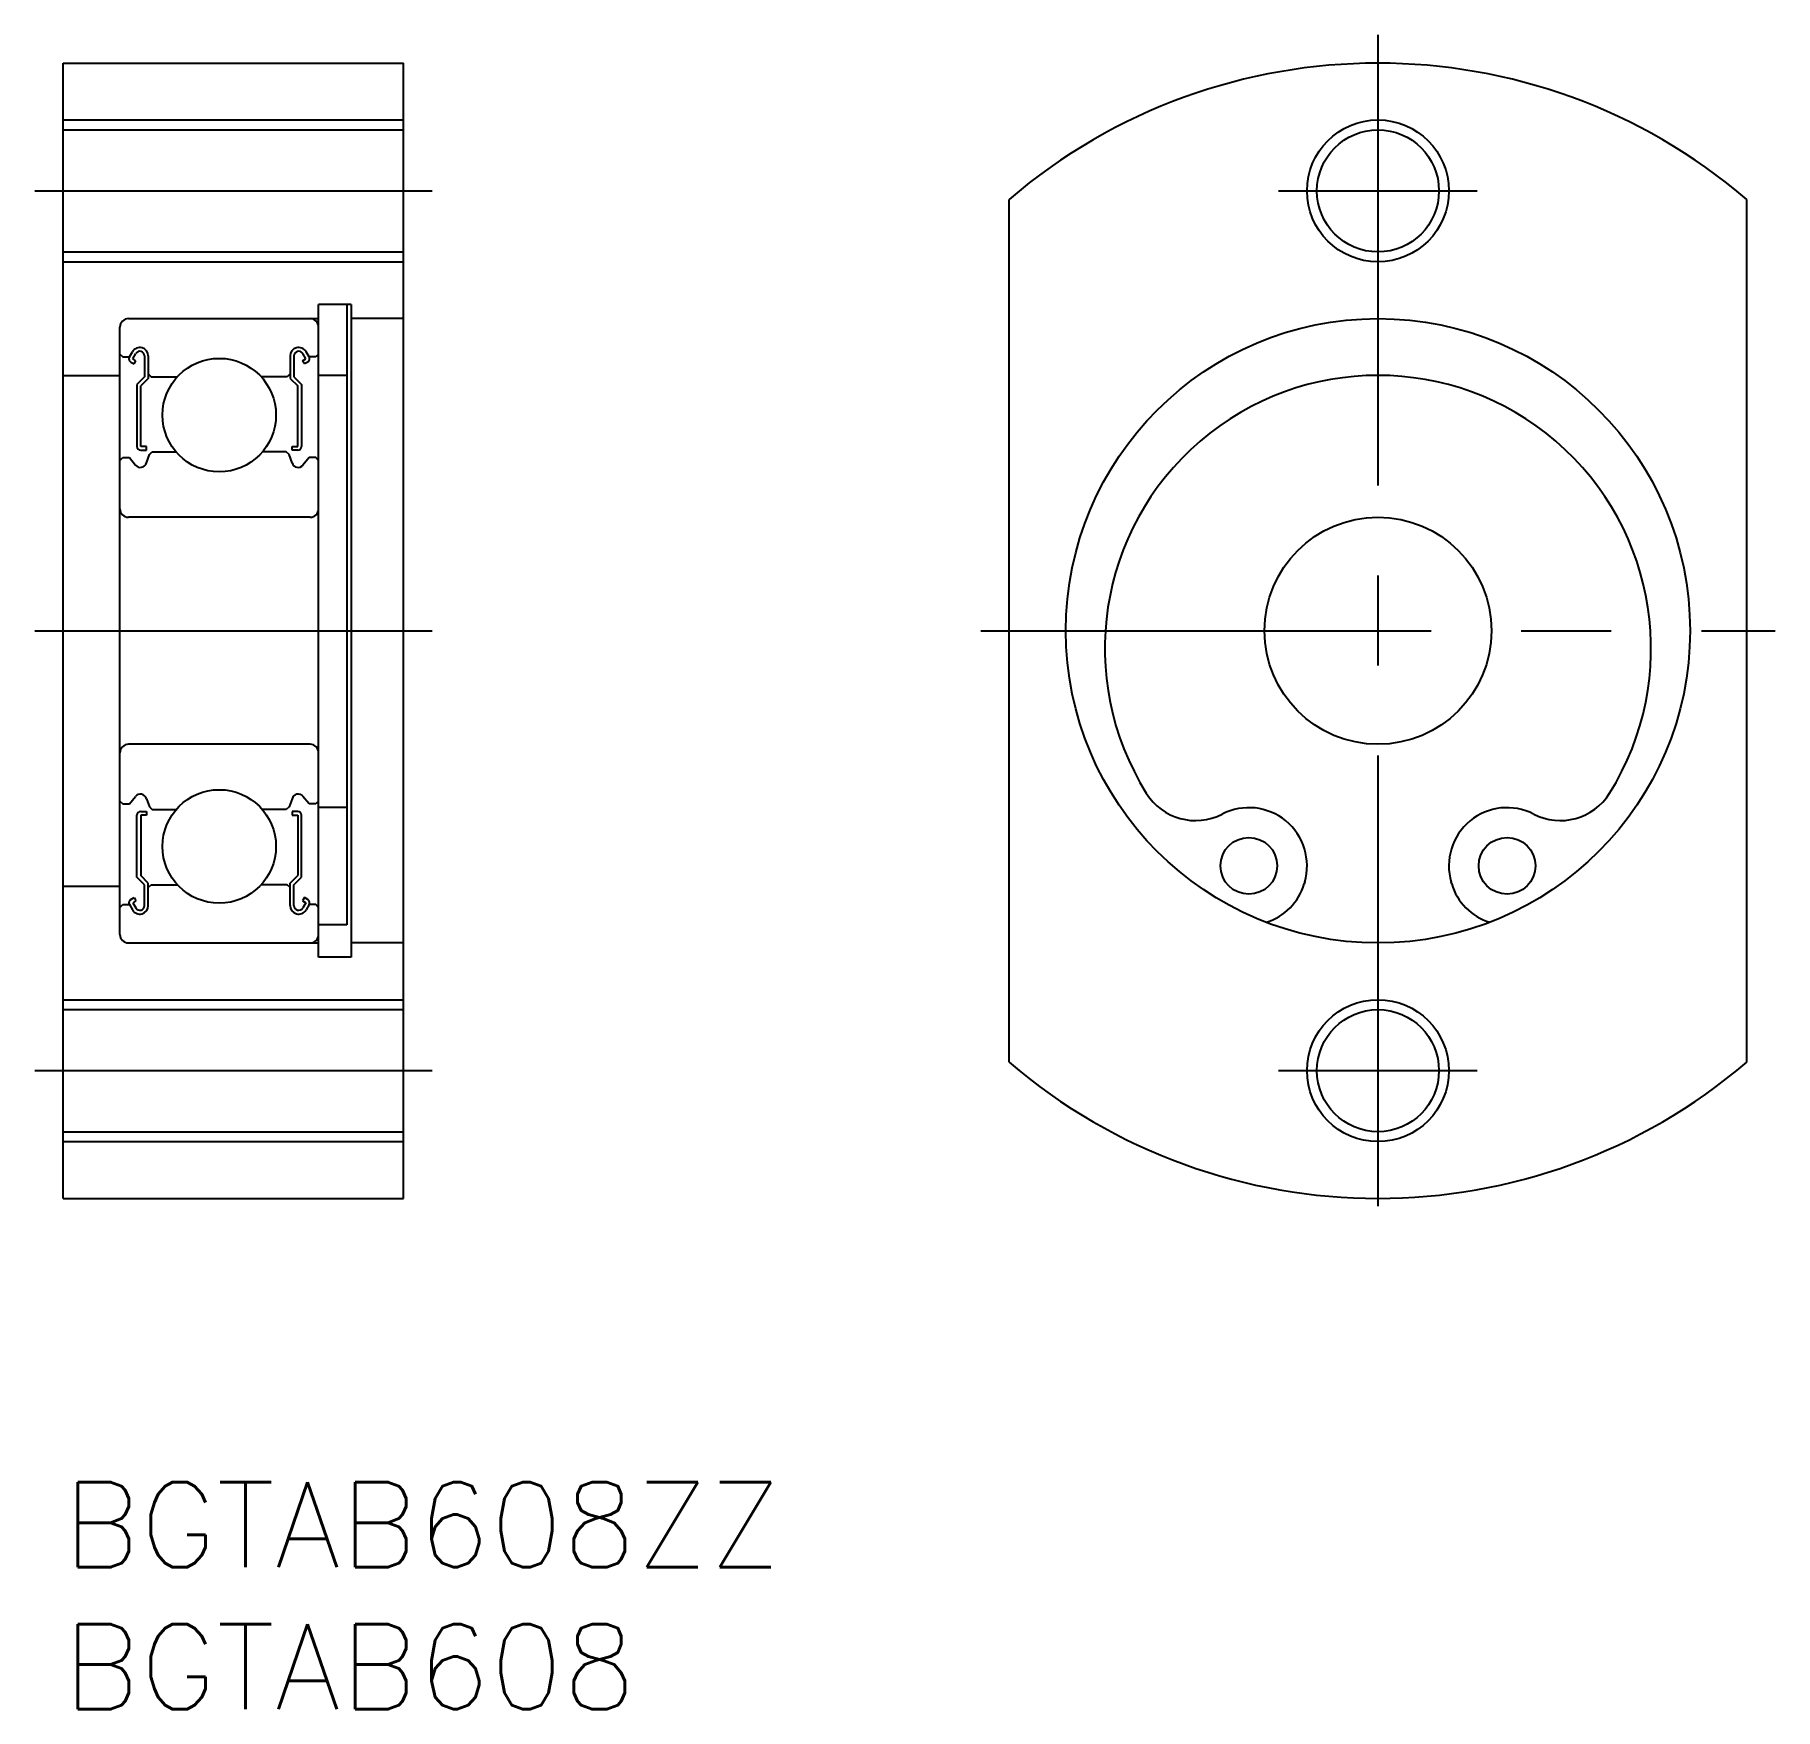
# Model space of a CAD drawing. Extents: x -1 to 60.3, y -8 to 51.
import ezdxf

# ---------------------------------------------------------------- set-up
doc = ezdxf.new("R2010")
doc.units = 0
doc.header["$LTSCALE"] = 0.5
doc.linetypes.add('CENTER', pattern=[50.8, 31.75, -6.35, 6.35, -6.35])
for name, color, linetype in [('MSM_CENTER', 1, 'CENTER'), ('MSM_CONTINUOUS', 7, 'CONTINUOUS'), ('MSM_NARROW', 5, 'CONTINUOUS'), ('MSM_PART_NUMBER', 7, 'CONTINUOUS')]:
    doc.layers.add(name, color=color, linetype=linetype)
doc.styles.get("Standard").update_dxf_attribs({"font": 'txt.shx', "height": 3, "bigfont": 'bigfont.shx'})

# ---------------------------------------------------------------- blocks, each defined once
blk = doc.blocks.new('*U2')
at = {"layer": 'MSM_PART_NUMBER'}
blk.add_text('BGTAB608ZZ', height=3, dxfattribs=at).set_placement((0, -3))
blk = doc.blocks.new('*U3')
at = {"layer": 'MSM_PART_NUMBER'}
blk.add_text('BGTAB608', height=3, dxfattribs=at).set_placement((0, -8))

msp = doc.modelspace()

# ---------------------------------------------------------------- linework, layer by layer
at = {"layer": 'MSM_CENTER'}
for p, q in [((46.338, 51), (46.338, 9)), ((-1, 45.5), (13, 45.5)), ((42.838, 45.5), (49.838, 45.5)), ((-1, 30), (13, 30)), ((32.338, 30), (60.338, 30)), ((-1, 14.5), (13, 14.5)), ((42.838, 14.5), (49.838, 14.5))]:
    msp.add_line(p, q, dxfattribs=at)
at = {"layer": 'MSM_CONTINUOUS'}
for p, q in [((0, 10), (0, 50)), ((0, 50), (12, 50)), ((12, 10), (12, 50)), ((0, 47.65), (12, 47.65)), ((33.338, 14.801), (33.338, 45.199)), ((59.338, 14.801), (59.338, 45.199)), ((0, 43.35), (12, 43.35)), ((9, 18.5), (9, 41.5)), ((10.15, 41.5), (9, 41.5)), ((10, 41.5), (10, 19.644)), ((10.15, 41.5), (10.15, 18.5)), ((2, 19.3), (2, 40.7)), ((2.3, 41), (9, 41)), ((12, 41), (10.16, 41)), ((2, 39.75), (2.1, 39.65)), ((2.1, 39.65), (2.333, 39.65)), ((2.333, 39.65), (2.442, 39.834)), ((2.382, 39.468), (2.498, 39.401)), ((2.449, 39.583), (2.558, 39.767)), ((2.564, 39.517), (2.449, 39.583)), ((2.498, 39.401), (2.564, 39.517)), ((2.867, 39.684), (2.867, 38.95)), ((3, 39.684), (3, 38.895)), ((8, 39.684), (8, 38.895)), ((8.133, 39.684), (8.133, 38.95)), ((8.436, 39.517), (8.551, 39.583)), ((8.502, 39.401), (8.436, 39.517)), ((8.551, 39.583), (8.442, 39.767)), ((8.618, 39.468), (8.502, 39.401)), ((8.667, 39.65), (8.558, 39.834)), ((8.9, 39.65), (8.667, 39.65)), ((9, 39.75), (8.9, 39.65)), ((0, 39), (2, 39)), ((2.867, 38.95), (2.6, 38.683)), ((2.6, 38.683), (2.6, 36.498)), ((3, 38.895), (2.733, 38.628)), ((3, 39.05), (3.1, 38.95)), ((3.1, 38.95), (4.024, 38.95)), ((7.9, 38.95), (6.976, 38.95)), ((8, 39.05), (7.9, 38.95)), ((8, 38.895), (8.267, 38.628)), ((8.133, 38.95), (8.4, 38.683)), ((8.4, 38.683), (8.4, 36.498)), ((10, 39), (9, 39)), ((2.733, 36.498), (2.733, 38.628)), ((8.267, 36.498), (8.267, 38.628)), ((2.933, 36.498), (2.733, 36.498)), ((2.733, 36.365), (2.933, 36.365)), ((2.933, 36.365), (2.933, 36.498)), ((2.933, 35.917), (3.039, 36.206)), ((3.039, 36.206), (3.139, 36.3)), ((3.139, 36.3), (3.98, 36.3)), ((7.861, 36.3), (7.02, 36.3)), ((7.961, 36.206), (7.861, 36.3)), ((8.067, 35.917), (7.961, 36.206)), ((8.067, 36.365), (8.067, 36.498)), ((8.067, 36.498), (8.267, 36.498)), ((8.267, 36.365), (8.067, 36.365)), ((2, 36), (2.1, 36.1)), ((2.1, 36.1), (2.333, 36.1)), ((2.333, 36.1), (2.548, 35.838)), ((8.667, 36.1), (8.452, 35.838)), ((8.9, 36.1), (8.667, 36.1)), ((9, 36), (8.9, 36.1)), ((8.7, 34), (2.3, 34)), ((8.7, 26), (2.3, 26)), ((2, 24), (2.1, 23.9)), ((2.333, 23.9), (2.548, 24.162)), ((2.933, 24.083), (3.039, 23.794)), ((8.067, 24.083), (7.961, 23.794)), ((8.667, 23.9), (8.452, 24.162)), ((9, 24), (8.9, 23.9)), ((2.1, 23.9), (2.333, 23.9)), ((2.6, 21.317), (2.6, 23.502)), ((2.733, 23.635), (2.933, 23.635)), ((2.733, 23.502), (2.733, 21.372)), ((2.933, 23.502), (2.733, 23.502)), ((2.933, 23.635), (2.933, 23.502)), ((3.039, 23.794), (3.139, 23.7)), ((3.139, 23.7), (3.98, 23.7)), ((7.861, 23.7), (7.02, 23.7)), ((7.961, 23.794), (7.861, 23.7)), ((8.067, 23.635), (8.067, 23.502)), ((8.267, 23.635), (8.067, 23.635)), ((8.067, 23.502), (8.267, 23.502)), ((8.267, 23.502), (8.267, 21.372)), ((8.4, 21.317), (8.4, 23.502)), ((8.9, 23.9), (8.667, 23.9)), ((10, 23.767), (9, 23.767)), ((0, 21), (2, 21)), ((2.867, 21.05), (2.6, 21.317)), ((3, 21.105), (2.733, 21.372)), ((2.867, 20.316), (2.867, 21.05)), ((3, 20.316), (3, 21.105)), ((3, 20.95), (3.1, 21.05)), ((3.1, 21.05), (4.024, 21.05)), ((7.9, 21.05), (6.976, 21.05)), ((8, 20.95), (7.9, 21.05)), ((8, 21.105), (8.267, 21.372)), ((8, 20.316), (8, 21.105)), ((8.133, 21.05), (8.4, 21.317)), ((8.133, 20.316), (8.133, 21.05)), ((43.756, 21.144), (43.739, 21.084)), ((48.938, 21.084), (48.92, 21.144)), ((2, 20.25), (2.1, 20.35)), ((2.1, 20.35), (2.333, 20.35)), ((2.333, 20.35), (2.442, 20.166)), ((2.382, 20.532), (2.498, 20.599)), ((2.564, 20.483), (2.449, 20.417)), ((2.449, 20.417), (2.558, 20.233)), ((2.498, 20.599), (2.564, 20.483)), ((8.502, 20.599), (8.436, 20.483)), ((8.436, 20.483), (8.551, 20.417)), ((8.551, 20.417), (8.442, 20.233)), ((8.618, 20.532), (8.502, 20.599)), ((8.667, 20.35), (8.558, 20.166)), ((8.9, 20.35), (8.667, 20.35)), ((9, 20.25), (8.9, 20.35)), ((10, 19.644), (9, 19.644)), ((0, 18.75), (0, 18.75)), ((2.3, 19), (9, 19)), ((10.15, 18.5), (9, 18.5)), ((12, 19), (10.16, 19)), ((0, 16.65), (12, 16.65)), ((0, 12.35), (12, 12.35)), ((0, 10), (12, 10))]:
    msp.add_line(p, q, dxfattribs=at)
for centre, radius in [((46.338, 45.5), 2.15), ((46.338, 30), 11), ((5.5, 37.6), 2), ((46.338, 30), 4), ((5.5, 22.4), 2), ((41.788, 21.717), 1), ((50.888, 21.717), 1), ((46.338, 14.5), 2.15)]:
    msp.add_circle(centre, radius, dxfattribs=at)
for centre, radius, start, end in [((46.338, 30), 20, 49.45834, 130.54154), ((2.3, 40.7), 0.3, 90, 180), ((8.7, 40.7), 0.3, 0, 90), ((2.701, 39.684), 0.299, 0, 150.00017), ((8.299, 39.684), 0.299, 29.99983, 180), ((2.449, 39.583), 0.133, 149.9969, 240.00125), ((2.701, 39.684), 0.166, 0, 150.00436), ((8.299, 39.684), 0.166, 29.99564, 180), ((8.551, 39.583), 0.133, 299.99875, 30.0031), ((46.338, 29.375), 9.625, 328.02231, 211.97769), ((2.733, 36.498), 0.133, 180.00005, 270.00003), ((8.267, 36.498), 0.133, 269.99997, 359.99995), ((2.719, 35.981), 0.224, 220.00096, 343.1517), ((8.281, 35.981), 0.224, 196.8483, 319.99904), ((2.3, 34.3), 0.3, 180, 270), ((8.7, 34.3), 0.3, 270, 0), ((2.3, 25.7), 0.3, 90, 180), ((8.7, 25.7), 0.3, 0, 90), ((2.719, 24.019), 0.224, 16.8483, 139.99904), ((8.281, 24.019), 0.224, 40.00096, 163.1517), ((39.913, 25.363), 2.05, 211.97769, 297.22239), ((52.764, 25.363), 2.05, 242.77761, 328.02231), ((2.733, 23.502), 0.133, 89.99997, 179.99995), ((8.267, 23.502), 0.133, 0.00005, 90.00003), ((41.788, 21.717), 2.05, 343.74665, 117.22239), ((50.888, 21.717), 2.05, 62.77761, 196.25335), ((41.819, 21.644), 2, 286.84888, 343.74665), ((50.858, 21.644), 2, 196.25335, 253.15112), ((2.449, 20.417), 0.133, 119.99875, 210.0031), ((2.701, 20.316), 0.299, 209.99983, 0), ((2.701, 20.316), 0.166, 209.99564, 0), ((8.299, 20.316), 0.299, 180, 330.00017), ((8.299, 20.316), 0.166, 180, 330.00436), ((8.551, 20.417), 0.133, 329.9969, 60.00125), ((2.3, 19.3), 0.3, 180, 270), ((8.7, 19.3), 0.3, 270, 0), ((46.338, 30), 20, 229.45846, 310.54166)]:
    msp.add_arc(centre, radius, start, end, dxfattribs=at)
at = {"layer": 'MSM_NARROW'}
for p, q in [((0, 48), (12, 48)), ((0, 43), (12, 43)), ((0, 17), (12, 17)), ((0, 12), (12, 12))]:
    msp.add_line(p, q, dxfattribs=at)
for centre in [(46.338, 45.5), (46.338, 14.5)]:
    msp.add_circle(centre, 2.5, dxfattribs=at)

# ---------------------------------------------------------------- block references
at = {"layer": 'MSM_CONTINUOUS'}
for name in ['*U2', '*U3']:
    msp.add_blockref(name, (0, 0), dxfattribs=at)

doc.saveas('drawing.dxf')
